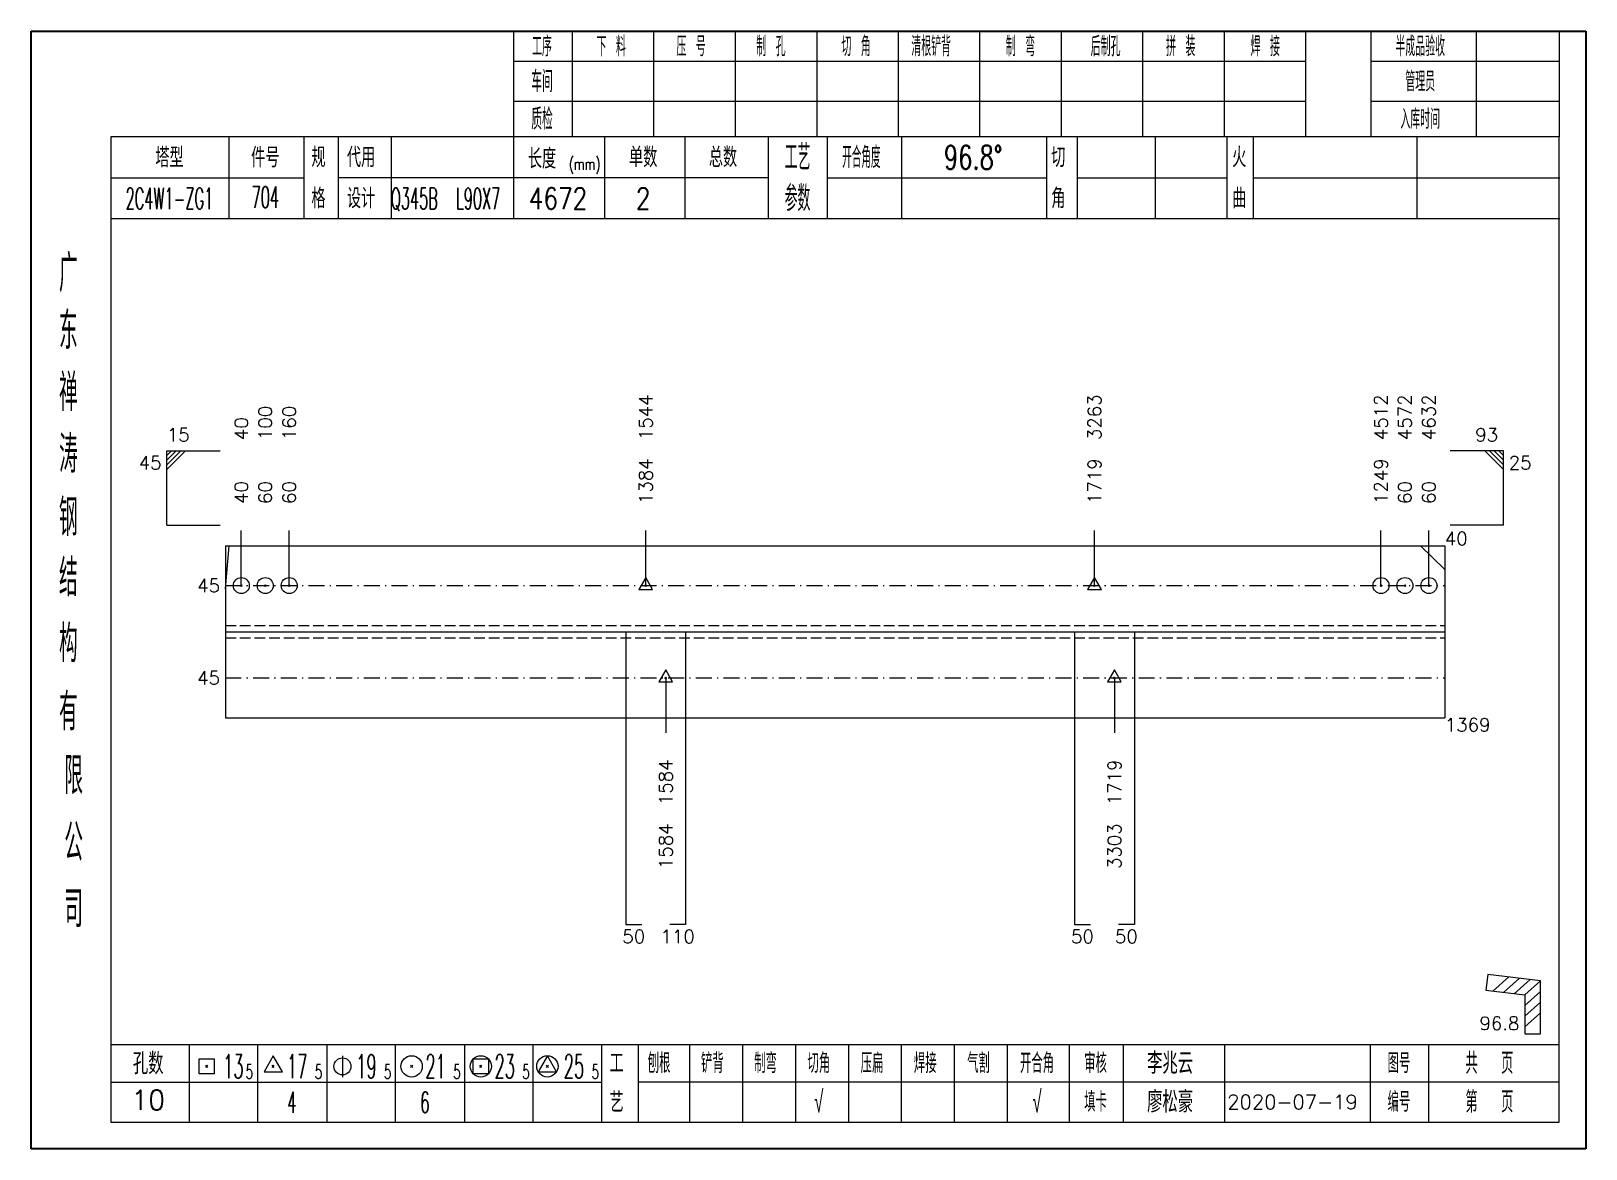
# Model space of a CAD drawing. Extents: x 154981 to 165753, y -86801 to -82885.
# Drawn here: x 157326.5 to 157618.6, y -83126.7 to -82916.7 of the extents above; entities that cross this region are included whole.
import ezdxf
from ezdxf.enums import TextEntityAlignment as Align

# ---------------------------------------------------------------- set-up
doc = ezdxf.new("R2010")
doc.units = 0
doc.header["$MEASUREMENT"] = 0
doc.linetypes.add('一点画线', pattern=[5.2, 3, -1, 0.2, -1])
doc.linetypes.add('虚线', pattern=[2.75, 2, -0.75])
doc.layers.get('0').update_dxf_attribs({"linetype": 'CONTINUOUS', "lineweight": 25})
for name, color, linetype, lineweight in [('1', 7, 'CONTINUOUS', 25), ('2', 7, 'CONTINUOUS', 25), ('4', 7, 'CONTINUOUS', 25), ('5', 7, 'CONTINUOUS', 25)]:
    doc.layers.add(name, color=color, linetype=linetype, lineweight=lineweight)
doc.styles.get("Standard").update_dxf_attribs({"font": 'simplex.shx', "width": 0.7, "height": 3, "bigfont": 'gbhzfs.shx'})

# ---------------------------------------------------------------- blocks, each defined once
blk = doc.blocks.new('孔21.5')
at = {"layer": '5', "color": 7, "linetype": 'Continuous', "lineweight": 13}
for p, q in [((-0.1, -0.1), (0.1, 0.1)), ((0.1, -0.1), (-0.1, 0.1))]:
    blk.add_line(p, q, dxfattribs=at)
blk.add_circle((0, 0), 1, dxfattribs=at)
blk = doc.blocks.new('孔17.5')
at = {"layer": '5', "color": 7, "linetype": 'Continuous', "lineweight": 13}
for p, q in [((0, 1), (-0.866, -0.5)), ((-0.1, -0.1), (0.1, 0.1)), ((0.1, -0.1), (-0.1, 0.1)), ((0.866, -0.5), (0, 1)), ((-0.866, -0.5), (0.866, -0.5))]:
    blk.add_line(p, q, dxfattribs=at)
blk = doc.blocks.new('CTJGK')
at = {"color": 6, "linetype": 'Continuous'}
for p, q in [((0, 209.97), (292.13, 209.97)), ((0, 0), (0, 209.97)), ((292.13, 209.97), (292.13, 0)), ((292.13, 0), (0, 0))]:
    blk.add_line(p, q, dxfattribs=at)

msp = doc.modelspace()

# ---------------------------------------------------------------- linework, layer by layer
at = {"color": 7, "linetype": 'Continuous', "lineweight": 13}
for p, q in [((157352.00666, -82995.52383), (157362.00666, -82995.52383)), ((157352.00666, -83009.52383), (157352.00666, -82995.52383)), ((157352.88166, -82995.52383), (157352.00666, -82996.39883)), ((157353.75666, -82995.52383), (157352.00666, -82997.27383)), ((157354.63166, -82995.52383), (157352.00666, -82998.14883)), ((157355.50666, -82995.52383), (157352.00666, -82999.02383)), ((157603.13666, -82995.52383), (157593.13666, -82995.52383)), ((157599.63666, -82995.52383), (157603.13666, -82999.02383)), ((157600.51166, -82995.52383), (157603.13666, -82998.14883)), ((157601.38666, -82995.52383), (157603.13666, -82997.27383)), ((157602.26166, -82995.52383), (157603.13666, -82996.39883)), ((157603.13666, -83009.52383), (157603.13666, -82995.52383)), ((157352.00666, -83009.52383), (157362.00666, -83009.52383)), ((157366.00666, -83020.85717), (157366.00666, -83010.52383)), ((157375.00666, -83020.85717), (157375.00666, -83010.52383)), ((157441.98899, -83020.85717), (157441.98899, -83010.52383)), ((157526.29431, -83020.85717), (157526.29431, -83010.52383)), ((157580.13666, -83020.85717), (157580.13666, -83010.52383)), ((157589.13666, -83020.85717), (157589.13666, -83010.52383)), ((157603.13666, -83009.52383), (157593.13666, -83009.52383)), ((157363.00666, -83021.4405), (157363.74231, -83013.35717)), ((157592.13666, -83017.84791), (157587.57564, -83013.35717)), ((157445.73899, -83038.1905), (157445.73899, -83048.52383)), ((157530.04431, -83038.1905), (157530.04431, -83048.52383))]:
    msp.add_line(p, q, dxfattribs=at)
at = {"color": 7, "linetype": 'Continuous', "lineweight": 18}
for p, q in [((157363.00666, -83013.35717), (157363.00666, -83045.6905)), ((157363.00666, -83013.35717), (157592.13666, -83013.35717)), ((157592.13666, -83013.35717), (157592.13666, -83045.6905)), ((157363.00666, -83029.52383), (157592.13666, -83029.52383))]:
    msp.add_line(p, q, dxfattribs=at)
at = {"color": 1, "linetype": '一点画线', "lineweight": 13}
for p, q in [((157363.00666, -83020.85717), (157592.13666, -83020.85717)), ((157363.00666, -83038.1905), (157592.13666, -83038.1905))]:
    msp.add_line(p, q, dxfattribs=at)
at = {"color": 6, "linetype": '虚线', "lineweight": 18}
for p, q in [((157363.00666, -83028.35717), (157592.13666, -83028.35717)), ((157363.00666, -83030.6905), (157592.13666, -83030.6905))]:
    msp.add_line(p, q, dxfattribs=at)
at = {"layer": '1', "color": 7, "linetype": 'Continuous', "lineweight": 18}
msp.add_line((157363.00666, -83045.6905), (157592.13666, -83045.6905), dxfattribs=at)
at = {"layer": '2', "color": 7, "linetype": 'Continuous', "lineweight": 13}
for p, q in [((157438.23899, -83029.52383), (157438.23899, -83084.52383)), ((157449.48899, -83029.52383), (157449.48899, -83084.52383)), ((157522.54431, -83029.52383), (157522.54431, -83084.52383)), ((157533.79431, -83029.52383), (157533.79431, -83084.52383)), ((157438.23899, -83084.52383), (157441.23899, -83084.52383)), ((157449.48899, -83084.52383), (157446.48899, -83084.52383)), ((157522.54431, -83084.52383), (157525.54431, -83084.52383)), ((157533.79431, -83084.52383), (157530.79431, -83084.52383)), ((157600.20701, -83093.89879), (157599.8518, -83096.87769)), ((157610.13666, -83095.08283), (157600.20701, -83093.89879)), ((157601.17887, -83097.03593), (157604.17887, -83094.37241)), ((157603.1648, -83097.27274), (157606.1648, -83094.60922)), ((157605.15073, -83097.50955), (157608.15073, -83094.84602)), ((157607.13666, -83097.74636), (157610.13666, -83095.08283)), ((157610.13666, -83105.08283), (157610.13666, -83095.08283)), ((157599.8518, -83096.87769), (157607.13666, -83097.74636)), ((157607.13666, -83099.74636), (157610.13666, -83097.08283)), ((157607.13666, -83097.74636), (157607.13666, -83105.08283)), ((157607.13666, -83101.74636), (157610.13666, -83099.08283)), ((157607.13666, -83103.74636), (157610.13666, -83101.08283)), ((157607.13666, -83105.08283), (157610.13666, -83105.08283))]:
    msp.add_line(p, q, dxfattribs=at)
at = {"layer": '4', "color": 1, "linetype": 'Continuous', "lineweight": 18}
for p, q in [((157326.50666, -82916.69733), (157326.50666, -83126.66733)), ((157618.63666, -82916.69733), (157326.50666, -82916.69733)), ((157417.13666, -82916.69733), (157417.13666, -82936.53733)), ((157428.16666, -82916.69733), (157428.16666, -82936.55733)), ((157443.47666, -82916.69733), (157443.47666, -82936.55733)), ((157458.79666, -82916.69733), (157458.79666, -82936.55733)), ((157474.10666, -82916.69733), (157474.10666, -82936.55733)), ((157489.41666, -82916.69733), (157489.41666, -82936.55733)), ((157504.72666, -82916.69733), (157504.72666, -82936.55733)), ((157520.04666, -82916.69733), (157520.04666, -82936.55733)), ((157535.35666, -82916.69733), (157535.35666, -82936.55733)), ((157550.66666, -82916.69733), (157550.66666, -82936.55733)), ((157565.97666, -82916.69733), (157565.97666, -82936.53733)), ((157565.97666, -82916.69733), (157565.97666, -82936.55733)), ((157578.25666, -82916.69733), (157578.25666, -82936.55733)), ((157598.00666, -82916.69733), (157598.00666, -82936.55733)), ((157613.58666, -82916.69733), (157613.58666, -82936.55733)), ((157618.63666, -82946.49733), (157618.63666, -82916.69733)), ((157565.97666, -82922.42733), (157417.13666, -82922.42733)), ((157613.58666, -82922.42733), (157578.25666, -82922.42733)), ((157565.97666, -82929.90733), (157417.13666, -82929.90733)), ((157613.58666, -82929.90733), (157578.25666, -82929.90733)), ((157341.51666, -82936.55733), (157341.51666, -83121.61733)), ((157613.58666, -82936.55733), (157341.51666, -82936.55733)), ((157363.63666, -82936.54733), (157363.63666, -82951.96733)), ((157377.78666, -82951.96733), (157377.78666, -82936.55733)), ((157384.28666, -82951.96733), (157384.28666, -82936.55733)), ((157394.15666, -82936.55733), (157394.15666, -82951.96733)), ((157417.13666, -82936.53733), (157417.13666, -82951.96733)), ((157434.25666, -82936.55733), (157434.25666, -82951.96733)), ((157449.30666, -82936.55733), (157449.30666, -82951.96733)), ((157465.00666, -82936.55733), (157465.00666, -82951.96733)), ((157476.06666, -82936.55733), (157476.06666, -82951.96733)), ((157490.01666, -82936.55733), (157490.01666, -82951.96733)), ((157517.31666, -82936.55733), (157517.31666, -82951.96733)), ((157523.07666, -82936.55733), (157523.07666, -82951.96733)), ((157537.69666, -82936.55733), (157537.69666, -82951.96733)), ((157551.15666, -82936.55733), (157551.15666, -82951.96733)), ((157556.14666, -82936.55733), (157556.14666, -82951.96733)), ((157586.88666, -82936.55733), (157586.88666, -82951.96733)), ((157613.58666, -83121.61733), (157613.58666, -82936.55733)), ((157377.78666, -82944.31733), (157341.51666, -82944.31733)), ((157465.00666, -82944.26733), (157384.28666, -82944.26733)), ((157476.06666, -82944.26733), (157517.31666, -82944.26733)), ((157523.07666, -82944.26733), (157551.15666, -82944.26733)), ((157556.14666, -82944.26733), (157613.76666, -82944.26733)), ((157618.63666, -83126.66733), (157618.63666, -82946.49733)), ((157613.76666, -82951.96733), (157341.51666, -82951.96733)), ((157341.51666, -83107.08733), (157613.58666, -83107.08733)), ((157356.20666, -83107.08733), (157356.20666, -83121.61733)), ((157369.13666, -83121.61733), (157369.13666, -83107.08733)), ((157382.06666, -83107.08733), (157382.06666, -83121.61733)), ((157394.98666, -83121.61733), (157394.98666, -83107.08733)), ((157407.91666, -83107.08733), (157407.91666, -83121.61733)), ((157420.84666, -83121.61733), (157420.84666, -83107.08733)), ((157433.76666, -83121.61733), (157433.76666, -83107.08733)), ((157440.63666, -83121.61733), (157440.63666, -83107.08733)), ((157450.29666, -83121.61733), (157450.29666, -83107.08733)), ((157460.23666, -83121.61733), (157460.23666, -83107.08733)), ((157470.17666, -83121.61733), (157470.17666, -83107.08733)), ((157480.12666, -83121.61733), (157480.12666, -83107.08733)), ((157490.06666, -83121.61733), (157490.06666, -83107.08733)), ((157500.00666, -83121.61733), (157500.00666, -83107.08733)), ((157509.95666, -83121.61733), (157509.95666, -83107.08733)), ((157521.59666, -83121.61733), (157521.59666, -83107.08733)), ((157531.74666, -83121.61733), (157531.74666, -83107.08733)), ((157550.80666, -83121.61733), (157550.80666, -83107.08733)), ((157578.18666, -83121.61733), (157578.18666, -83107.08733)), ((157589.14666, -83121.61733), (157589.14666, -83107.08733)), ((157433.76666, -83114.21733), (157341.51666, -83114.21733)), ((157440.59666, -83114.05733), (157613.58666, -83114.05733)), ((157341.51666, -83121.61733), (157613.58666, -83121.61733)), ((157326.50666, -83126.66733), (157618.63666, -83126.66733))]:
    msp.add_line(p, q, dxfattribs=at)
at = {"layer": '4', "color": 7, "linetype": 'Continuous', "lineweight": 13}
for p, q in [((157358.09266, -83112.58133), (157358.09266, -83109.75333)), ((157358.09266, -83109.75333), (157360.92066, -83109.75333)), ((157359.30666, -83111.36733), (157359.70666, -83110.96733)), ((157359.70666, -83111.36733), (157359.30666, -83110.96733)), ((157360.92066, -83109.75333), (157360.92066, -83112.58133)), ((157372.00666, -83109.16733), (157370.27466, -83112.16733)), ((157371.80666, -83111.36733), (157372.20666, -83110.96733)), ((157372.20666, -83111.36733), (157371.80666, -83110.96733)), ((157373.73866, -83112.16733), (157372.00666, -83109.16733)), ((157385.00666, -83109.16733), (157385.00666, -83113.16733)), ((157397.80666, -83111.36733), (157398.20666, -83110.96733)), ((157398.20666, -83111.36733), (157397.80666, -83110.96733)), ((157409.59266, -83112.58133), (157409.59266, -83109.75333)), ((157409.59266, -83109.75333), (157412.42066, -83109.75333)), ((157410.80666, -83111.36733), (157411.20666, -83110.96733)), ((157411.20666, -83111.36733), (157410.80666, -83110.96733)), ((157412.42066, -83109.75333), (157412.42066, -83112.58133)), ((157423.50666, -83109.16733), (157421.77466, -83112.16733)), ((157423.30666, -83111.36733), (157423.70666, -83110.96733)), ((157423.70666, -83111.36733), (157423.30666, -83110.96733)), ((157425.23866, -83112.16733), (157423.50666, -83109.16733)), ((157360.92066, -83112.58133), (157358.09266, -83112.58133)), ((157370.27466, -83112.16733), (157373.73866, -83112.16733)), ((157412.42066, -83112.58133), (157409.59266, -83112.58133)), ((157421.77466, -83112.16733), (157425.23866, -83112.16733))]:
    msp.add_line(p, q, dxfattribs=at)
for centre, radius in [((157385.00666, -83111.16733), 1.6), ((157398.00666, -83111.16733), 2), ((157411.00666, -83111.16733), 2), ((157423.50666, -83111.16733), 2)]:
    msp.add_circle(centre, radius, dxfattribs=at)

# ---------------------------------------------------------------- block references
at = {"color": 0, "linetype": 'Continuous'}
msp.add_blockref('CTJGK', (157326.50666, -83126.66733), dxfattribs=at)
at = {"color": 4, "linetype": 'Continuous', "lineweight": 9, "xscale": 1.5, "yscale": 1.5, "zscale": 1.5}
for name, p in [('孔21.5', (157366.00666, -83020.85717)), ('孔21.5', (157370.50666, -83020.85717)), ('孔21.5', (157375.00666, -83020.85717)), ('孔17.5', (157441.98899, -83020.85717)), ('孔17.5', (157526.29431, -83020.85717)), ('孔21.5', (157580.13666, -83020.85717)), ('孔21.5', (157584.63666, -83020.85717)), ('孔21.5', (157589.13666, -83020.85717))]:
    msp.add_blockref(name, p, dxfattribs=at)
at = {"layer": '1', "color": 4, "linetype": 'Continuous', "lineweight": 9, "xscale": 1.5, "yscale": 1.5, "zscale": 1.5}
for p in [(157445.73899, -83038.1905), (157530.04431, -83038.1905)]:
    msp.add_blockref('孔17.5', p, dxfattribs=at)

# ---------------------------------------------------------------- texts
at = {"color": 7, "linetype": 'Continuous', "lineweight": 13}
for s, p in [('1544', (157441.98899, -82993.52383)), ('3263', (157526.29431, -82993.52383)), ('4512', (157580.13666, -82993.52383)), ('4572', (157584.63666, -82993.52383)), ('4632', (157589.13666, -82993.52383)), ('100', (157370.50666, -82993.52383)), ('160', (157375.00666, -82993.52383)), ('40', (157366.00666, -82993.52383))]:
    msp.add_text(s, height=2.5, rotation=90, dxfattribs=at).set_placement(p, align=Align.MIDDLE_LEFT)
msp.add_text('15', height=2.5, dxfattribs=at).set_placement((157352.00666, -82994.52383), align=Align.BOTTOM_LEFT)
msp.add_text('93', height=2.5, dxfattribs=at).set_placement((157602.13666, -82994.52383), align=Align.BOTTOM_RIGHT)
msp.add_text('45', height=2.5, dxfattribs=at).set_placement((157351.00666, -82996.52383), align=Align.TOP_RIGHT)
msp.add_text('25', height=2.5, dxfattribs=at).set_placement((157604.13666, -82996.52383), align=Align.TOP_LEFT)
at = {"color": 4, "linetype": 'Continuous', "lineweight": 9}
for s, p in [('1384', (157441.98899, -83005.52383)), ('1719', (157526.29431, -83005.52383)), ('1249', (157580.13666, -83005.52383)), ('40', (157366.00666, -83005.52383)), ('60', (157370.50666, -83005.52383)), ('60', (157375.00666, -83005.52383)), ('60', (157584.63666, -83005.52383)), ('60', (157589.13666, -83005.52383))]:
    msp.add_text(s, height=2.5, rotation=90, dxfattribs=at).set_placement(p, align=Align.MIDDLE_LEFT)
at = {"color": 7, "linetype": 'Continuous', "lineweight": 13}
msp.add_text('40', height=2.5, dxfattribs=at).set_placement((157592.13666, -83012.02383), align=Align.MIDDLE_LEFT)
for p in [(157362.00666, -83020.85717), (157362.00666, -83038.1905)]:
    msp.add_text('45', height=2.5, dxfattribs=at).set_placement(p, align=Align.MIDDLE_RIGHT)
at = {"layer": '1', "color": 7, "linetype": 'Continuous', "lineweight": 13}
msp.add_text('1369', height=2.5, dxfattribs=at).set_placement((157592.13666, -83047.02383), align=Align.MIDDLE_LEFT)
at = {"layer": '1', "color": 4, "linetype": 'Continuous', "lineweight": 9}
for s, p in [('1584', (157445.73899, -83053.52383)), ('1719', (157530.04431, -83053.52383))]:
    msp.add_text(s, height=2.5, rotation=90, dxfattribs=at).set_placement(p, align=Align.MIDDLE_RIGHT)
at = {"layer": '1', "color": 7, "linetype": 'Continuous', "lineweight": 13}
for s, p in [('1584', (157445.73899, -83065.52383)), ('3303', (157530.04431, -83065.52383))]:
    msp.add_text(s, height=2.5, rotation=90, dxfattribs=at).set_placement(p, align=Align.MIDDLE_RIGHT)
at = {"layer": '2', "color": 7, "linetype": 'Continuous', "lineweight": 13}
for s, p in [('50', (157439.73899, -83085.52383)), ('110', (157447.98899, -83085.52383)), ('50', (157524.04431, -83085.52383)), ('50', (157532.29431, -83085.52383))]:
    msp.add_text(s, height=2.5, dxfattribs=at).set_placement(p, align=Align.TOP_CENTER)
msp.add_text('96.8', height=2.5, dxfattribs=at).set_placement((157606.13666, -83105.08283), align=Align.BOTTOM_RIGHT)
at = {"layer": '4', "color": 1, "linetype": 'Continuous', "lineweight": 25}
for s, height, width, p in [('工序', 3.7, 0.7, (157422.50666, -82919.56733)), ('下 料', 3.7, 0.7, (157435.50666, -82919.56733)), ('压 号', 3.7, 0.7, (157450.50666, -82919.56733)), ('制 孔', 3.7, 0.7, (157465.50666, -82919.56733)), ('切 角', 3.7, 0.7, (157481.50666, -82919.56733)), ('清根铲背 ', 3.7, 0.7, (157496.50666, -82919.56733)), (' 制 弯', 3.7, 0.7, (157511.50666, -82919.56733)), (' 后制孔', 3.7, 0.7, (157527.50666, -82919.56733)), ('拼 装', 3.7, 0.7, (157542.50666, -82919.56733)), (' 焊 接', 3.7, 0.7, (157557.50666, -82919.56733)), ('半成品验收', 3.7, 0.7, (157587.50666, -82919.56733)), ('车间', 4, 0.7, (157422.50666, -82926.16733)), ('管理员', 3.7, 0.7, (157587.50666, -82926.16733)), ('质检', 4, 0.7, (157422.50666, -82933.22733)), ('入库时间', 3.7, 0.7, (157587.50666, -82933.22733)), ('工艺', 4.8, 0.7, (157470.50666, -82940.40733)), ('开合角度', 4, 0.6, (157482.50666, -82940.40733)), ('96.8%%d', 4.47, 0.7, (157503.50666, -82940.40733)), ('(mm)', 2.24, 0.7, (157430.50666, -82941.66733)), ('2C4W1-ZG1', 4, 0.5, (157352.50666, -82948.14733)), ('704', 4, 0.5, (157370.50666, -82947.89733)), ('Q345B', 4, 0.5, (157398.50666, -82948.16733)), ('L90X7', 4, 0.5, (157410.50666, -82948.16733)), ('4672', 4, 0.8, (157425.50666, -82948.11733)), ('2', 4, 0.8, (157441.50666, -82948.11733)), ('参数', 4.8, 0.7, (157470.50666, -82948.11733)), ('广', 6.96, 0.7, (157333.50666, -82962.19733)), ('东', 6.96, 0.7, (157333.50666, -82972.98733)), ('禅', 6.96, 0.7, (157333.50666, -82984.57733)), ('涛', 6.96, 0.7, (157333.50666, -82996.17733)), ('钢', 6.96, 0.7, (157333.50666, -83008.06733)), ('结', 6.96, 0.7, (157333.50666, -83019.37733)), ('构', 6.96, 0.7, (157333.50666, -83031.75733)), ('有', 6.96, 0.7, (157333.50666, -83044.56733)), ('限', 6.96, 0.7, (157334.50666, -83056.56733)), ('公', 6.96, 0.7, (157334.50666, -83069.10733)), ('司', 6.96, 0.7, (157334.50666, -83081.58733)), ('13', 4.47, 0.5, (157364.50666, -83111.16733)), ('5', 2.68, 0.6, (157367.50666, -83112.16733)), ('17', 4.47, 0.5, (157376.50666, -83111.16733)), ('5', 2.68, 0.6, (157380.50666, -83112.16733)), ('19', 4.47, 0.5, (157389.50666, -83111.16733)), ('5', 2.68, 0.6, (157393.50666, -83112.16733)), ('21', 4.47, 0.5, (157402.50666, -83111.16733)), ('5', 2.68, 0.6, (157406.50666, -83112.16733)), ('23', 4.47, 0.5, (157415.50666, -83111.16733)), ('5', 2.68, 0.6, (157419.50666, -83112.16733)), ('25', 4.47, 0.5, (157428.50666, -83111.16733)), ('5', 2.68, 0.6, (157432.50666, -83112.16733)), ('刨根', 3.7, 0.8, (157444.50666, -83110.56733)), ('铲背', 3.7, 0.8, (157454.50666, -83110.56733)), ('制弯', 3.7, 0.8, (157464.50666, -83110.56733)), ('切角', 3.7, 0.8, (157474.50666, -83110.56733)), ('压扁', 3.7, 0.8, (157484.50666, -83110.56733)), ('焊接', 3.7, 0.8, (157494.50666, -83110.56733)), ('气割', 3.7, 0.8, (157504.50666, -83110.56733)), ('开合角', 3.7, 0.8, (157515.50666, -83110.56733)), ('审核', 3.7, 0.8, (157526.50666, -83110.56733)), ('图号', 3.7, 0.8, (157583.50666, -83110.56733)), ('共  页', 4, 0.8, (157600.50666, -83110.56733)), ('4', 4, 0.5, (157375.50666, -83117.91733)), ('6', 4, 0.5, (157400.50666, -83117.91733)), ('√', 4, 0.6, (157474.50666, -83117.83733)), ('√', 4, 0.6, (157515.50666, -83117.83733)), ('填卡', 3.7, 0.8, (157526.50666, -83117.83733)), ('编号', 3.7, 0.8, (157583.50666, -83117.83733)), ('第  页', 4, 0.8, (157600.50666, -83117.83733))]:
    msp.add_text(s, height=height, dxfattribs=dict(at, width=width)).set_placement(p, align=Align.MIDDLE_CENTER)
for s, height, p in [('塔型', 3.7, (157352.50666, -82940.43733)), ('件号', 3.7, (157370.50666, -82940.43733)), ('规', 3.7, (157380.50666, -82940.40733)), ('代用', 3.7, (157388.50666, -82940.40733)), ('长度', 3.7, (157422.50666, -82940.66733)), ('单数', 3.7, (157441.50666, -82940.40733)), ('总数', 3.7, (157456.50666, -82940.40733)), ('切', 3.7, (157519.50666, -82940.40733)), ('火', 3.7, (157553.50666, -82940.40733)), ('格', 3.7, (157380.50666, -82948.11733)), ('设计', 3.7, (157388.50666, -82948.11733)), ('角', 3.7, (157519.50666, -82948.11733)), ('曲', 3.7, (157553.50666, -82948.11733)), ('孔数', 4, (157348.50666, -83110.64733)), ('工', 3.7, (157436.50666, -83110.56733)), ('李兆云', 4, (157540.50666, -83110.56733)), ('10', 3.7, (157348.50666, -83117.47733)), ('艺', 3.7, (157436.50666, -83117.91733)), ('廖松豪', 4, (157540.50666, -83117.83733)), ('2020-07-19', 2.7, (157563.50666, -83117.83733))]:
    msp.add_text(s, height=height, dxfattribs=at).set_placement(p, align=Align.MIDDLE_CENTER)

doc.saveas('drawing.dxf')
